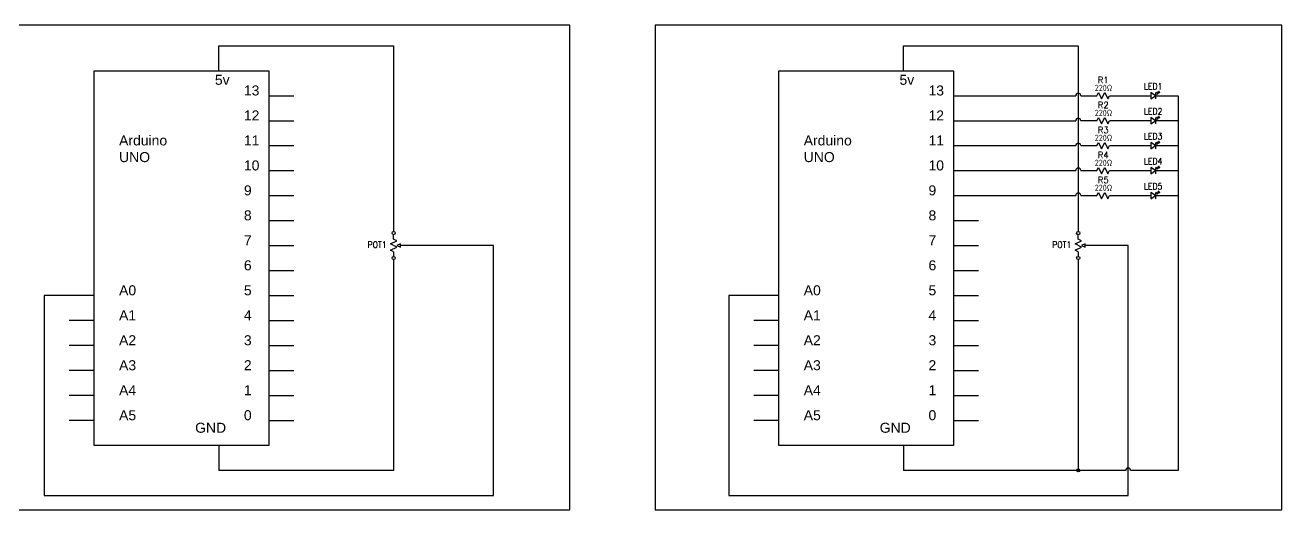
# Model space of a CAD drawing. Header units: inches. Extents: x 0 to 74, y -10 to 48.5.
# Drawn here: x 26.44 to 48.5, y 20 to 28.5 of the extents above; entities that cross this region are included whole.
import ezdxf
from ezdxf.enums import TextEntityAlignment as Align

# ---------------------------------------------------------------- set-up
doc = ezdxf.new("R2010")
doc.units = ezdxf.units.IN
doc.header["$MEASUREMENT"] = 0
for name, color, linetype in [('MISC', 7, 'Continuous'), ('SYMS', 7, 'Continuous'), ('TAGS', 150, 'Continuous'), ('WIRES', 7, 'Continuous')]:
    doc.layers.add(name, color=color, linetype=linetype)
doc.styles.get("Standard").update_dxf_attribs({"font": 'arial.ttf'})
doc.styles.add('WD', font='romans.shx')

# ---------------------------------------------------------------- blocks, each defined once
blk = doc.blocks.new('VVR1TZ')
for p, q in [((-0.062, 0.031), (0.062, 0.094)), ((0.062, -0.031), (-0.062, 0.031)), ((0, 0.125), (0, 0.217)), ((0.062, 0.094), (0, 0.125)), ((0.141, 0.031), (0.062, 0)), ((0.062, 0), (0.141, -0.031)), ((0.141, -0.031), (0.141, 0.031)), ((-0.062, -0.094), (0.062, -0.031)), ((0, -0.125), (-0.062, -0.094)), ((0, -0.125), (0, -0.217))]:
    blk.add_line(p, q)
for centre in [(0, 0.249), (0, -0.249)]:
    blk.add_circle(centre, 0.0322)
at = {"style": 'WD'}
for tag, width, p in [('INST', 0.7, (-0.141, 0.435)), ('LOC', 0.7, (-0.141, 0.266)), ('RATING1', 0.9, (-0.141, 0.109)), ('TAG1', 0.9, (-0.141, -0.047)), ('DESC1', 0.7, (-0.141, -0.203)), ('DESC2', 0.7, (-0.141, -0.359))]:
    blk.add_attdef(tag, text='', height=0.125, dxfattribs=dict(at, width=width)).set_placement(p, align=Align.RIGHT)
at = {"color": 7, "style": 'WD', "flags": 1}
for tag, p in [('X4TERM01', (-0.031, 0.25)), ('X2TERM01', (0, 0.281)), ('X1TERM01', (0.031, 0.25)), ('X1TERM03', (0.141, 0)), ('X4TERM02', (-0.031, -0.25)), ('X1TERM02', (0.031, -0.25)), ('X8TERM02', (0, -0.281))]:
    blk.add_attdef(tag, p, '', height=0.0125, dxfattribs=at)
at = {"linetype": 'Continuous', "style": 'WD', "flags": 8}
for tag, p in [('TERM01', (0.062, 0.281)), ('TERM03', (0.156, 0.062))]:
    blk.add_attdef(tag, p, '', height=0.125, dxfattribs=at)
at = {"linetype": 'Continuous', "style": 'WD', "flags": 9}
blk.add_attdef('ASSYCODE', text='', height=0.01, dxfattribs=at).set_placement((-0.141, -0.125), align=Align.CENTER)
at = {"style": 'WD', "flags": 9}
blk.add_attdef('FAMILY', text='', height=0.01, dxfattribs=at).set_placement((-0.141, -0.066), align=Align.CENTER)
at = {"linetype": 'Continuous', "style": 'WD', "flags": 9}
for tag, p in [('MFG', (-0.143, -0.099)), ('CAT', (-0.143, -0.084))]:
    blk.add_attdef(tag, text='', height=0.01, dxfattribs=at).set_placement(p, align=Align.MIDDLE)
at = {"linetype": 'Continuous', "style": 'WD', "flags": 8}
blk.add_attdef('TERM02', text='', height=0.125, dxfattribs=at).set_placement((0.062, -0.297), align=Align.TOP_LEFT)
blk = doc.blocks.new('WDDOT')
for radius in [0.03, 0.0187, 0.00929]:
    blk.add_circle((0, 0), radius)
blk = doc.blocks.new('HRE1')
for p, q in [((-0.125, 0), (-0.094, 0.062)), ((-0.094, 0.062), (-0.031, -0.062)), ((-0.031, -0.062), (0.031, 0.062)), ((0.031, 0.062), (0.094, -0.062)), ((0.094, -0.062), (0.125, 0))]:
    blk.add_line(p, q)
at = {"style": 'WD'}
for tag, width, p in [('INST', 0.7, (0, 0.888)), ('LOC', 0.7, (0, 0.719)), ('DESC1', 0.7, (0, 0.562)), ('DESC2', 0.7, (0, 0.406)), ('RATING1', 0.9, (0.006, 0.094))]:
    blk.add_attdef(tag, text='', height=0.125, dxfattribs=dict(at, width=width)).set_placement(p, align=Align.CENTER)
blk.add_attdef('TAG1', text='', height=0.125, dxfattribs=at).set_placement((0, 0.25), align=Align.CENTER)
for tag, p, height, flags in [('X4TERM01', (-0.125, 0), 0.0125, 1), ('X1TERM02', (0.125, 0), 0.0125, 1), ('FAMILY', (0.205, 0.152), 0.01, 9)]:
    blk.add_attdef(tag, p, '', height=height, dxfattribs=dict(at, flags=flags))
at = {"linetype": 'Continuous', "style": 'WD', "flags": 9}
for tag, p in [('ASSYCODE', (0.219, 0.062)), ('MFG', (0.228, 0.089)), ('CAT', (0.23, 0.108))]:
    blk.add_attdef(tag, text='', height=0.01, dxfattribs=at).set_placement(p, align=Align.CENTER)
at = {"linetype": 'Continuous', "style": 'WD', "flags": 8}
blk.add_attdef('TERM01', text='', height=0.125, dxfattribs=at).set_placement((-0.219, -0.031), align=Align.TOP_RIGHT)
at = {"style": 'WD', "width": 0.9}
blk.add_attdef('RATING2', text='', height=0.125, dxfattribs=at).set_placement((0.006, -0.188), align=Align.TOP_CENTER)
at = {"linetype": 'Continuous', "style": 'WD', "flags": 8}
blk.add_attdef('TERM02', text='', height=0.125, dxfattribs=at).set_placement((0.219, -0.031), align=Align.TOP_LEFT)
blk = doc.blocks.new('HDI1LED')
h = blk.add_hatch(color=256)
h.dxf.hatch_style = 1
h.paths.add_polyline_path([(0.109, 0.089), (0.113, 0.084), (0.117, 0.079), (0.123, 0.092)])
h = blk.add_hatch(color=256)
h.dxf.hatch_style = 1
h.paths.add_polyline_path([(0.123, 0.068), (0.127, 0.063), (0.13, 0.058), (0.137, 0.07)])
for p, q in [((0.047, 0), (-0.047, 0.062)), ((-0.047, 0.062), (-0.047, -0.062)), ((-0.047, -0.062), (0.047, 0)), ((0.047, 0.062), (0.047, -0.062)), ((0.061, 0.047), (0.065, 0.062)), ((0.065, 0.062), (0.082, 0.062)), ((0.075, 0.026), (0.079, 0.04)), ((0.079, 0.04), (0.096, 0.04)), ((0.082, 0.062), (0.085, 0.076)), ((0.085, 0.076), (0.101, 0.076)), ((0.096, 0.04), (0.099, 0.055)), ((0.099, 0.055), (0.115, 0.054)), ((0.101, 0.076), (0.113, 0.084)), ((0.109, 0.089), (0.123, 0.092)), ((0.113, 0.084), (0.109, 0.089)), ((0.113, 0.084), (0.117, 0.079)), ((0.115, 0.054), (0.127, 0.063)), ((0.117, 0.079), (0.123, 0.092)), ((0.123, 0.068), (0.137, 0.07)), ((0.127, 0.063), (0.123, 0.068)), ((0.127, 0.063), (0.13, 0.058)), ((0.13, 0.058), (0.137, 0.07))]:
    blk.add_line(p, q)
at = {"style": 'WD'}
for tag, height, width, p in [('INST', 0.1, 0.7, (0, 0.438)), ('LOC', 0.1, 0.7, (0, 0.297)), ('TAG1', 0.125, 0.9, (0, 0.125)), ('RATING1', 0.1, 0.8, (0.006, -0.312)), ('DESC1', 0.125, 0.9, (0, -0.625)), ('DESC2', 0.125, 0.9, (0, -0.781))]:
    blk.add_attdef(tag, text='', height=height, dxfattribs=dict(at, width=width)).set_placement(p, align=Align.CENTER)
for tag, p, height, flags in [('X4TERM01', (-0.047, 0), 0.0125, 1), ('X1TERM02', (0.047, 0), 0.0125, 1), ('FAMILY', (0.205, 0.152), 0.01, 9), ('WDBLKNAM', (0.205, 0.133), 0.01, 9)]:
    blk.add_attdef(tag, p, '', height=height, dxfattribs=dict(at, flags=flags))
at = {"style": 'WD', "flags": 9}
for tag, p in [('ASSYCODE', (0.219, 0.062)), ('MFG', (0.228, 0.089)), ('CAT', (0.23, 0.108))]:
    blk.add_attdef(tag, text='', height=0.01, dxfattribs=at).set_placement(p, align=Align.CENTER)
at = {"style": 'WD', "flags": 8}
blk.add_attdef('TERM01', text='', height=0.125, dxfattribs=at).set_placement((-0.125, -0.031), align=Align.TOP_RIGHT)
blk.add_attdef('TERM02', text='', height=0.125, dxfattribs=at).set_placement((0.109, -0.031), align=Align.TOP_LEFT)
at = {"style": 'WD', "width": 0.8}
blk.add_attdef('RATING2', text='', height=0.1, dxfattribs=at).set_placement((0.006, -0.484), align=Align.BOTTOM_CENTER)

msp = doc.modelspace()

# ---------------------------------------------------------------- linework, layer by layer
for points in [[(25, 20), (36, 20), (36, 28.5), (25, 28.5)], [(37.5, 20), (48.5, 20), (48.5, 28.5), (37.5, 28.5)], [(27.651, 27.701), (30.718, 27.701), (30.718, 21.13), (27.651, 21.13)], [(39.669, 27.701), (42.735, 27.701), (42.735, 21.13), (39.669, 21.13)]]:
    msp.add_lwpolyline(points, close=True)
at = {"layer": 'WIRES'}
for p, q in [((29.842, 27.701), (29.842, 28.139)), ((29.842, 28.139), (32.908, 28.139)), ((32.908, 28.139), (32.908, 24.881)), ((41.859, 27.701), (41.859, 28.139)), ((41.859, 28.139), (44.926, 28.139)), ((44.926, 28.139), (44.926, 24.881)), ((30.718, 27.263), (31.156, 27.263)), ((42.735, 27.263), (43.173, 27.263)), ((43.173, 27.263), (44.882, 27.263)), ((44.97, 27.263), (45.254, 27.263)), ((45.473, 27.263), (46.199, 27.263)), ((46.281, 27.263), (46.678, 27.263)), ((46.678, 27.263), (46.678, 20.692)), ((30.718, 26.825), (31.156, 26.825)), ((42.735, 26.825), (43.173, 26.825)), ((43.173, 26.825), (44.882, 26.825)), ((45.254, 26.825), (44.969, 26.825)), ((46.199, 26.825), (45.473, 26.825)), ((46.678, 26.825), (46.281, 26.825)), ((30.718, 26.387), (31.156, 26.387)), ((42.735, 26.387), (43.173, 26.387)), ((43.173, 26.387), (44.882, 26.387)), ((44.97, 26.387), (45.254, 26.387)), ((45.473, 26.387), (46.199, 26.387)), ((46.281, 26.387), (46.678, 26.387)), ((30.718, 25.949), (31.156, 25.949)), ((42.735, 25.949), (43.173, 25.949)), ((43.173, 25.949), (44.882, 25.949)), ((44.97, 25.949), (45.254, 25.949)), ((45.473, 25.949), (46.199, 25.949)), ((46.281, 25.949), (46.678, 25.949)), ((30.718, 25.511), (31.156, 25.511)), ((42.735, 25.511), (43.173, 25.511)), ((43.173, 25.511), (44.882, 25.511)), ((44.97, 25.511), (45.254, 25.511)), ((45.473, 25.511), (46.199, 25.511)), ((46.281, 25.511), (46.678, 25.511)), ((30.718, 25.073), (31.156, 25.073)), ((42.735, 25.073), (43.173, 25.073)), ((30.718, 24.635), (31.156, 24.635)), ((34.661, 24.635), (33.031, 24.635)), ((34.661, 20.254), (34.661, 24.635)), ((42.735, 24.635), (43.173, 24.635)), ((45.802, 24.635), (45.049, 24.635)), ((45.802, 20.254), (45.802, 24.635)), ((32.908, 24.388), (32.908, 20.692)), ((44.926, 24.388), (44.926, 20.692)), ((30.718, 24.197), (31.156, 24.197)), ((42.735, 24.197), (43.173, 24.197)), ((27.213, 23.759), (26.775, 23.759)), ((26.775, 23.759), (26.775, 20.254)), ((27.651, 23.759), (27.213, 23.759)), ((30.718, 23.759), (31.156, 23.759)), ((39.231, 23.759), (38.793, 23.759)), ((38.793, 23.759), (38.793, 20.254)), ((39.669, 23.759), (39.231, 23.759)), ((42.735, 23.759), (43.173, 23.759)), ((27.651, 23.321), (27.213, 23.321)), ((30.718, 23.321), (31.156, 23.321)), ((39.669, 23.321), (39.231, 23.321)), ((42.735, 23.321), (43.173, 23.321)), ((27.651, 22.883), (27.213, 22.883)), ((30.718, 22.883), (31.156, 22.883)), ((39.669, 22.883), (39.231, 22.883)), ((42.735, 22.883), (43.173, 22.883)), ((27.651, 22.444), (27.213, 22.444)), ((30.718, 22.444), (31.156, 22.444)), ((39.669, 22.444), (39.231, 22.444)), ((42.735, 22.444), (43.173, 22.444)), ((27.651, 22.006), (27.213, 22.006)), ((30.718, 22.006), (31.156, 22.006)), ((39.669, 22.006), (39.231, 22.006)), ((42.735, 22.006), (43.173, 22.006)), ((27.651, 21.568), (27.213, 21.568)), ((30.718, 21.568), (31.156, 21.568)), ((39.669, 21.568), (39.231, 21.568)), ((42.735, 21.568), (43.173, 21.568)), ((29.842, 21.13), (29.842, 20.692)), ((41.859, 21.13), (41.859, 20.692)), ((32.908, 20.692), (29.842, 20.692)), ((44.926, 20.692), (41.859, 20.692)), ((45.758, 20.692), (44.926, 20.692)), ((46.678, 20.692), (45.846, 20.692)), ((26.775, 20.254), (34.661, 20.254)), ((38.793, 20.254), (45.802, 20.254))]:
    msp.add_line(p, q, dxfattribs=at)
for centre in [(44.926, 27.263), (44.926, 26.825), (44.926, 26.387), (44.926, 25.949), (44.926, 25.511), (45.802, 20.692)]:
    msp.add_arc(centre, 0.0438, 0, 180, dxfattribs=at)

# ---------------------------------------------------------------- block references
at = {"layer": 'SYMS'}
ref = msp.add_blockref('HRE1', (45.364, 27.263), dxfattribs=dict(at, xscale=0.8761373960843379, yscale=0.8761373960843379, zscale=0.8761373960843379))
ref.add_attrib('RATING1', '220Ω', dxfattribs={"layer": 'MISC', "height": 0.1095, "style": 'WD', "width": 0.9}).set_placement((45.369, 27.345), align=Align.CENTER)
ref.add_attrib('TAG1', 'R1', dxfattribs={"layer": 'TAGS', "height": 0.1095, "style": 'WD'}).set_placement((45.364, 27.482), align=Align.CENTER)
ref = msp.add_blockref('HDI1LED', (46.24, 27.263), dxfattribs=dict(at, xscale=0.8761373960843379, yscale=0.8761373960843379, zscale=0.8761373960843379))
ref.add_attrib('TAG1', 'LED1', dxfattribs={"layer": 'TAGS', "height": 0.1095, "style": 'WD', "width": 0.9}).set_placement((46.24, 27.373), align=Align.CENTER)
ref = msp.add_blockref('HRE1', (45.364, 26.825), dxfattribs=dict(at, xscale=0.8761373960843379, yscale=0.8761373960843379, zscale=0.8761373960843379))
ref.add_attrib('RATING1', '220Ω', dxfattribs={"layer": 'MISC', "height": 0.1095, "style": 'WD', "width": 0.9}).set_placement((45.369, 26.907), align=Align.CENTER)
ref.add_attrib('TAG1', 'R2', dxfattribs={"layer": 'TAGS', "height": 0.1095, "style": 'WD'}).set_placement((45.364, 27.044), align=Align.CENTER)
ref = msp.add_blockref('HDI1LED', (46.24, 26.825), dxfattribs=dict(at, xscale=0.8761373960843379, yscale=0.8761373960843379, zscale=0.8761373960843379))
ref.add_attrib('TAG1', 'LED2', dxfattribs={"layer": 'TAGS', "height": 0.1095, "style": 'WD', "width": 0.9}).set_placement((46.24, 26.935), align=Align.CENTER)
ref = msp.add_blockref('HRE1', (45.364, 26.387), dxfattribs=dict(at, xscale=0.8761373960843379, yscale=0.8761373960843379, zscale=0.8761373960843379))
ref.add_attrib('RATING1', '220Ω', dxfattribs={"layer": 'MISC', "height": 0.1095, "style": 'WD', "width": 0.9}).set_placement((45.369, 26.469), align=Align.CENTER)
ref.add_attrib('TAG1', 'R3', dxfattribs={"layer": 'TAGS', "height": 0.1095, "style": 'WD'}).set_placement((45.364, 26.606), align=Align.CENTER)
ref = msp.add_blockref('HDI1LED', (46.24, 26.387), dxfattribs=dict(at, xscale=0.8761373960843379, yscale=0.8761373960843379, zscale=0.8761373960843379))
ref.add_attrib('TAG1', 'LED3', dxfattribs={"layer": 'TAGS', "height": 0.1095, "style": 'WD', "width": 0.9}).set_placement((46.24, 26.497), align=Align.CENTER)
ref = msp.add_blockref('HRE1', (45.364, 25.949), dxfattribs=dict(at, xscale=0.8761373960843379, yscale=0.8761373960843379, zscale=0.8761373960843379))
ref.add_attrib('RATING1', '220Ω', dxfattribs={"layer": 'MISC', "height": 0.1095, "style": 'WD', "width": 0.9}).set_placement((45.369, 26.031), align=Align.CENTER)
ref.add_attrib('TAG1', 'R4', dxfattribs={"layer": 'TAGS', "height": 0.1095, "style": 'WD'}).set_placement((45.364, 26.168), align=Align.CENTER)
ref = msp.add_blockref('HDI1LED', (46.24, 25.949), dxfattribs=dict(at, xscale=0.8761373960843379, yscale=0.8761373960843379, zscale=0.8761373960843379))
ref.add_attrib('TAG1', 'LED4', dxfattribs={"layer": 'TAGS', "height": 0.1095, "style": 'WD', "width": 0.9}).set_placement((46.24, 26.059), align=Align.CENTER)
ref = msp.add_blockref('HRE1', (45.364, 25.511), dxfattribs=dict(at, xscale=0.8761373960843379, yscale=0.8761373960843379, zscale=0.8761373960843379))
ref.add_attrib('RATING1', '220Ω', dxfattribs={"layer": 'MISC', "height": 0.1095, "style": 'WD', "width": 0.9}).set_placement((45.369, 25.593), align=Align.CENTER)
ref.add_attrib('TAG1', 'R5', dxfattribs={"layer": 'TAGS', "height": 0.1095, "style": 'WD'}).set_placement((45.364, 25.73), align=Align.CENTER)
ref = msp.add_blockref('HDI1LED', (46.24, 25.511), dxfattribs=dict(at, xscale=0.8761373960843379, yscale=0.8761373960843379, zscale=0.8761373960843379))
ref.add_attrib('TAG1', 'LED5', dxfattribs={"layer": 'TAGS', "height": 0.1095, "style": 'WD', "width": 0.9}).set_placement((46.24, 25.62), align=Align.CENTER)
ref = msp.add_blockref('VVR1TZ', (32.908, 24.635), dxfattribs=dict(at, xscale=0.8761373960843379, yscale=0.8761373960843379, zscale=0.8761373960843379))
ref.add_attrib('TAG1', 'POT1', dxfattribs={"layer": 'TAGS', "height": 0.1095, "style": 'WD', "width": 0.9}).set_placement((32.785, 24.594), align=Align.RIGHT)
ref = msp.add_blockref('VVR1TZ', (44.926, 24.635), dxfattribs=dict(at, xscale=0.8761373960843379, yscale=0.8761373960843379, zscale=0.8761373960843379))
ref.add_attrib('TAG1', 'POT1', dxfattribs={"layer": 'TAGS', "height": 0.1095, "style": 'WD', "width": 0.9}).set_placement((44.803, 24.594), align=Align.RIGHT)
at = {"layer": 'SYMS', "xscale": 0.8761373960843379, "yscale": 0.8761373960843379, "zscale": 0.8761373960843379}
msp.add_blockref('WDDOT', (44.926, 20.692), dxfattribs=at)

# ---------------------------------------------------------------- texts
at = {"char_height": 0.17523, "attachment_point": 1}
for s, insert in [('{\\C256;\\c0;5v}', (29.771, 27.629)), ('{\\C256;\\c0;5v}', (41.788, 27.629)), ('{\\C256;\\c0;13}', (30.28, 27.442)), ('{\\C256;\\c0;13}', (42.297, 27.442)), ('{\\C256;\\c0;12}', (30.28, 27.004)), ('{\\C256;\\c0;12}', (42.297, 27.004)), ('{\\C256;\\c0;Arduino UNO}', (28.089, 26.566)), ('{\\C256;\\c0;11}', (30.28, 26.566)), ('{\\C256;\\c0;Arduino UNO}', (40.107, 26.566)), ('{\\C256;\\c0;11}', (42.297, 26.566)), ('{\\C256;\\c0;10}', (30.28, 26.128)), ('{\\C256;\\c0;10}', (42.297, 26.128)), ('{\\C256;\\c0;9}', (30.28, 25.69)), ('{\\C256;\\c0;9}', (42.297, 25.69)), ('{\\C256;\\c0;8}', (30.28, 25.252)), ('{\\C256;\\c0;8}', (42.297, 25.252)), ('{\\C256;\\c0;7}', (30.28, 24.814)), ('{\\C256;\\c0;7}', (42.297, 24.814)), ('{\\C256;\\c0;6}', (30.28, 24.376)), ('{\\C256;\\c0;6}', (42.297, 24.376)), ('{\\C256;\\c0;A0}', (28.089, 23.938)), ('{\\C256;\\c0;5}', (30.28, 23.938)), ('{\\C256;\\c0;A0}', (40.107, 23.938)), ('{\\C256;\\c0;5}', (42.297, 23.938)), ('{\\C256;\\c0;A1}', (28.089, 23.5)), ('{\\C256;\\c0;4}', (30.28, 23.5)), ('{\\C256;\\c0;A1}', (40.107, 23.5)), ('{\\C256;\\c0;4}', (42.297, 23.5)), ('{\\C256;\\c0;A2}', (28.089, 23.062)), ('{\\C256;\\c0;3}', (30.28, 23.062)), ('{\\C256;\\c0;A2}', (40.107, 23.062)), ('{\\C256;\\c0;3}', (42.297, 23.062)), ('{\\C256;\\c0;A3}', (28.089, 22.624)), ('{\\C256;\\c0;2}', (30.28, 22.624)), ('{\\C256;\\c0;A3}', (40.107, 22.624)), ('{\\C256;\\c0;2}', (42.297, 22.624)), ('{\\C256;\\c0;A4}', (28.089, 22.185)), ('{\\C256;\\c0;1}', (30.28, 22.185)), ('{\\C256;\\c0;A4}', (40.107, 22.185)), ('{\\C256;\\c0;1}', (42.297, 22.185)), ('{\\C256;\\c0;A5}', (28.089, 21.747)), ('{\\C256;\\c0;0}', (30.28, 21.747)), ('{\\C256;\\c0;A5}', (40.107, 21.747)), ('{\\C256;\\c0;0}', (42.297, 21.747)), ('{\\C256;\\c0;GND}', (29.424, 21.527)), ('{\\C256;\\c0;GND}', (41.441, 21.527))]:
    msp.add_mtext_dynamic_manual_height_columns(s, width=0.42832, gutter_width=0.876, heights=[0], dxfattribs=dict(at, insert=insert))

doc.saveas('drawing.dxf')
